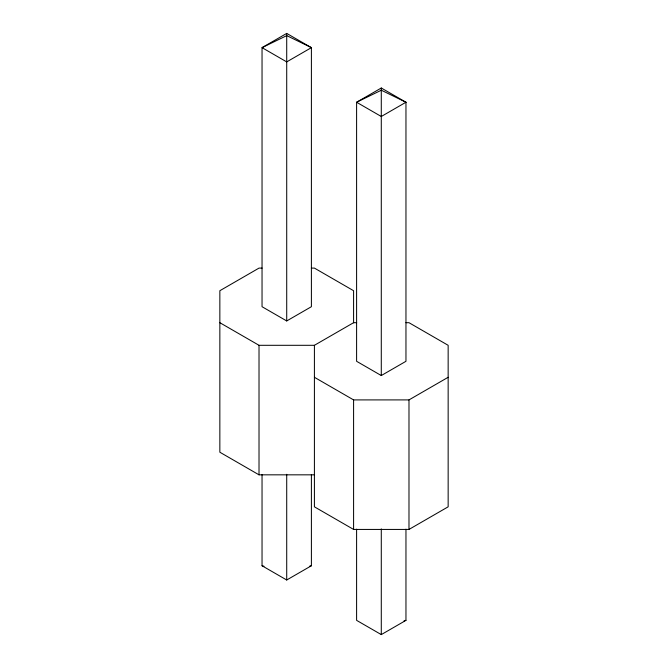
<?xml version="1.0" encoding="UTF-8"?>
<svg xmlns="http://www.w3.org/2000/svg" width="668" height="668" viewBox="0 0 668 668"><rect width="100%" height="100%" fill="white"/><g stroke="black" fill="none" stroke-linecap="round" stroke-linejoin="round"><path stroke-width="1" d="M286.714 33.4L262.04 47.645L262.04 306.704L286.714 320.949L311.397 306.704L311.397 47.645L286.714 33.4L286.714 320.949M381.286 88.001L356.603 102.246L356.603 361.296L381.286 375.55L405.96 361.296L405.96 102.246L381.286 88.001L381.286 375.55M219.847 322.694L259.017 345.306L314.411 345.306L353.589 322.694L356.662 322.694M314.411 377.286L353.589 399.907L408.983 399.907L448.153 377.286M262.04 474.564L262.04 565.754L286.714 579.999L311.397 565.754L311.397 474.564M314.411 345.306L314.411 506.82L353.589 529.432L408.983 529.432L448.153 506.82L448.153 345.306L408.983 322.694L405.902 322.694M356.603 529.165L356.603 620.355L381.286 634.6L405.96 620.355L405.96 529.165M309.434 566.255L311.397 565.754M403.998 620.856L405.96 620.355M262.098 268.093L259.017 268.093L219.847 290.714L219.847 452.219L259.017 474.831L314.411 474.831M311.338 268.093L314.411 268.093L353.589 290.714L353.589 322.836M262.04 565.754L264.027 566.255M408.983 399.907L408.983 529.432M381.286 528.906L381.286 634.6M353.589 399.907L353.589 529.432M286.714 474.305L286.714 579.999M259.017 345.306L259.017 474.831M311.397 47.645L286.714 61.899L262.04 47.645L286.764 35.621L311.397 47.645M405.96 102.246L381.286 116.491L356.603 102.246L381.328 90.222L405.96 102.246"/></g></svg>
